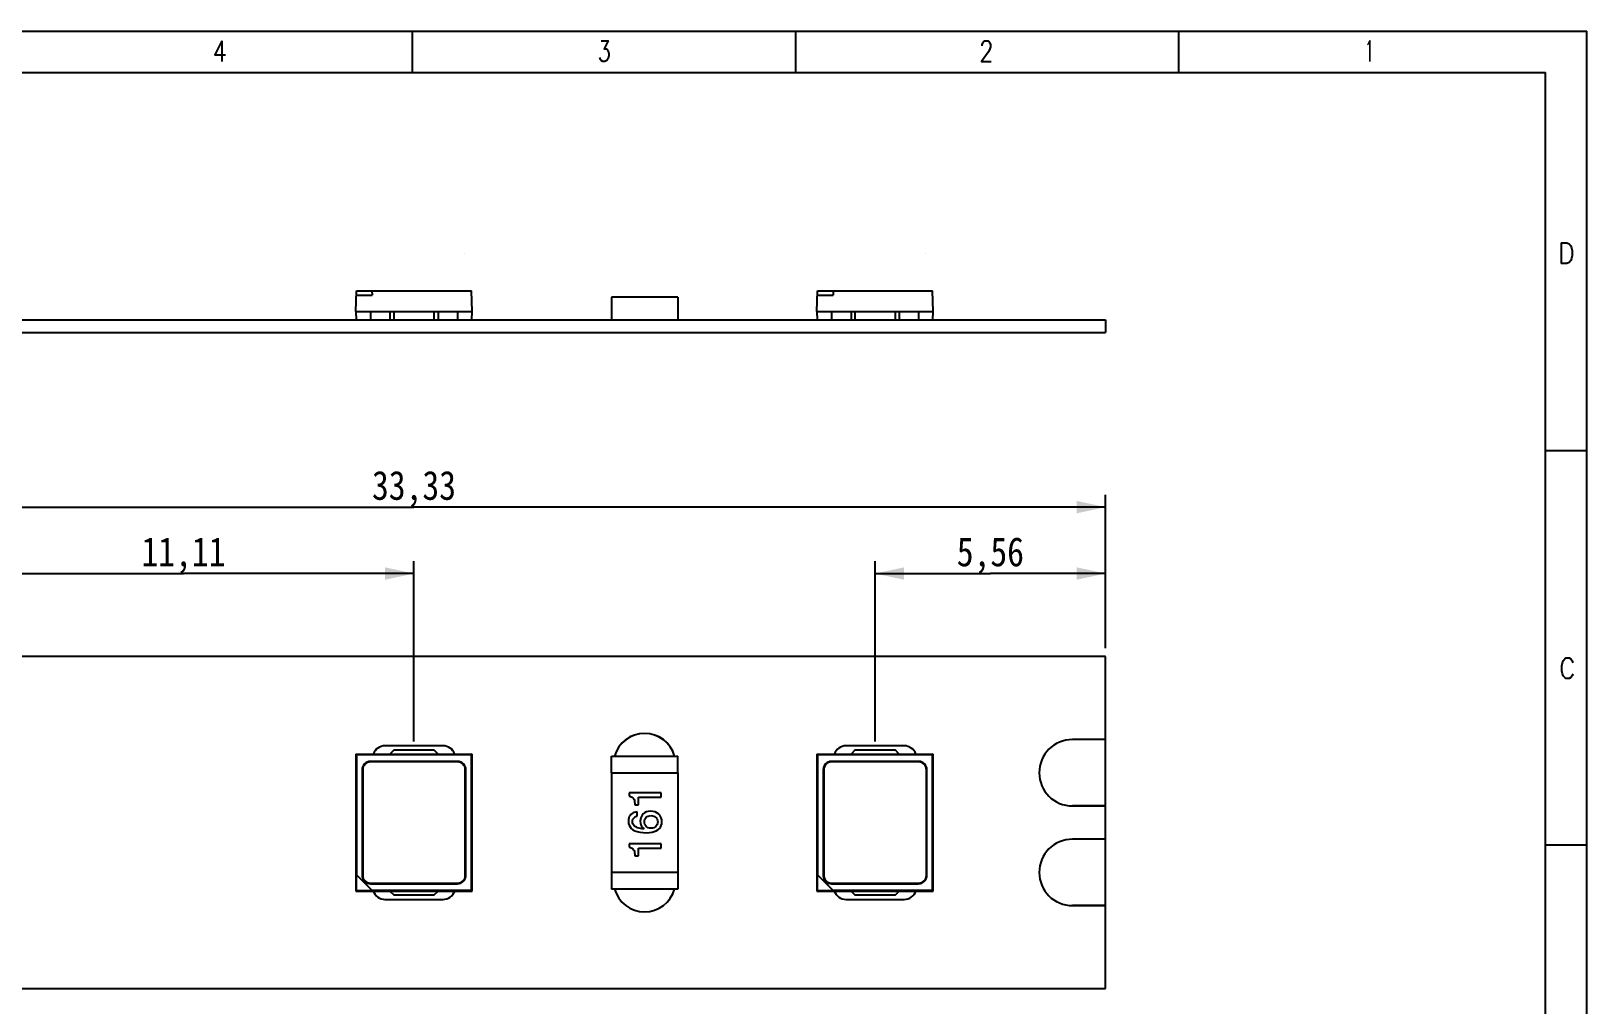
# Model space of a CAD drawing. Extents: x 1.4 to 58, y 1.4 to 40.6.
# Drawn here: x 20.51 to 58, y 17.14 to 40.6 of the extents above; entities that cross this region are included whole.
import ezdxf
from ezdxf.enums import TextEntityAlignment as Align

# ---------------------------------------------------------------- set-up
doc = ezdxf.new("R2010")
doc.units = 0
doc.header["$LTSCALE"] = 3.267
doc.layers.get('0').update_dxf_attribs({"linetype": 'CONTINUOUS'})
for name, color, linetype in [('LED_CHIP_2835_BASE2', 7, 'CONTINUOUS'), ('LED_CHIP_2835_ELETRODE_12', 7, 'CONTINUOUS'), ('LED_CHIP_2835_ELETRODE_22', 7, 'CONTINUOUS'), ('LED_CHIP_2835_SLICONE2', 7, 'CONTINUOUS'), ('LS-12V-100-W8-28354', 7, 'CONTINUOUS'), ('LS-12V-100-W8-28359', 7, 'CONTINUOUS'), ('LS-12V-100-W8-2835_PADS2', 7, 'CONTINUOUS'), ('LS-12V-100-W8-2835_PLATE2', 7, 'CONTINUOUS'), ('RES_1206_012', 7, 'CONTINUOUS'), ('RES_1206_032', 7, 'CONTINUOUS')]:
    doc.layers.add(name, color=color, linetype=linetype)
doc.styles.get("Standard").update_dxf_attribs({"font": 'SIMHEI.SHX', "width": 0.85})
doc.styles.add('TEXTSTYLE_2', font='TXT.TTF')
doc.dimstyles.get("Standard").update_dxf_attribs({"dimtxt": 2.5, "dimasz": 2.5, "dimexe": 1.25, "dimexo": 0.625, "dimtad": 1, "dimcen": 2.5, "dimazin": 3, "dimtfac": 1, "dimtmove": 0, "dimatfit": 3})

# ---------------------------------------------------------------- blocks, each defined once
blk = doc.blocks.new('_FILLED')
at = {"color": 0, "linetype": 'BYBLOCK'}
blk.add_solid([(0, 0), (-1, 0.214), (-1, -0.214)], dxfattribs=at)
blk = doc.blocks.new('*D1')
at = {"layer": 'LS-12V-100-W8-28354', "color": 3}
for p, q in [((13.074, 25.732), (13.074, 29.432)), ((46.404, 25.732), (46.404, 29.432)), ((13.074, 29.132), (29.739, 29.132)), ((46.404, 29.132), (29.739, 29.132))]:
    blk.add_line(p, q, dxfattribs=at)
at = {"layer": 'LS-12V-100-W8-28354', "color": 3, "xscale": 0.7, "yscale": 0.7, "zscale": 0.7, "rotation": 180}
blk.add_blockref('_FILLED', (13.074, 29.132), dxfattribs=at)
at = {"layer": 'LS-12V-100-W8-28354', "color": 3, "xscale": 0.7, "yscale": 0.7, "zscale": 0.7}
blk.add_blockref('_FILLED', (46.404, 29.132), dxfattribs=at)
at = {"layer": 'LS-12V-100-W8-28354', "color": 3, "width": 0.85}
blk.add_text('33,33', height=0.7, dxfattribs=at).set_placement((29.739, 29.307), align=Align.CENTER)
blk = doc.blocks.new('*D3')
at = {"layer": 'LS-12V-100-W8-28354', "color": 3}
for p, q in [((18.629, 23.482), (18.629, 27.832)), ((29.739, 23.482), (29.739, 27.832)), ((18.629, 27.532), (24.184, 27.532)), ((29.739, 27.532), (24.184, 27.532))]:
    blk.add_line(p, q, dxfattribs=at)
at = {"layer": 'LS-12V-100-W8-28354', "color": 3, "xscale": 0.7, "yscale": 0.7, "zscale": 0.7, "rotation": 180}
blk.add_blockref('_FILLED', (18.629, 27.532), dxfattribs=at)
at = {"layer": 'LS-12V-100-W8-28354', "color": 3, "xscale": 0.7, "yscale": 0.7, "zscale": 0.7}
blk.add_blockref('_FILLED', (29.739, 27.532), dxfattribs=at)
at = {"layer": 'LS-12V-100-W8-28354', "color": 3, "width": 0.85}
blk.add_text('11,11', height=0.7, dxfattribs=at).set_placement((24.184, 27.707), align=Align.CENTER)
blk = doc.blocks.new('*D4')
at = {"layer": 'LS-12V-100-W8-28354', "color": 3}
for p, q in [((40.849, 23.482), (40.849, 27.832)), ((46.404, 25.732), (46.404, 27.832)), ((40.849, 27.532), (43.627, 27.532)), ((46.404, 27.532), (43.627, 27.532))]:
    blk.add_line(p, q, dxfattribs=at)
at = {"layer": 'LS-12V-100-W8-28354', "color": 3, "xscale": 0.7, "yscale": 0.7, "zscale": 0.7, "rotation": 180}
blk.add_blockref('_FILLED', (40.849, 27.532), dxfattribs=at)
at = {"layer": 'LS-12V-100-W8-28354', "color": 3, "xscale": 0.7, "yscale": 0.7, "zscale": 0.7}
blk.add_blockref('_FILLED', (46.404, 27.532), dxfattribs=at)
at = {"layer": 'LS-12V-100-W8-28354', "color": 3, "width": 0.85}
blk.add_text('5,56', height=0.7, dxfattribs=at).set_placement((43.627, 27.707), align=Align.CENTER)

msp = doc.modelspace()

# ---------------------------------------------------------------- linework, layer by layer
at = {"color": 7}
for p, q in [((30.954, 35.248), (30.954, 35.248)), ((42.064, 35.248), (42.064, 35.248)), ((30.954, 20.655), (30.954, 20.655)), ((42.064, 20.655), (42.064, 20.655))]:
    msp.add_line(p, q, dxfattribs=at)
at = {"layer": 'LED_CHIP_2835_BASE2', "color": 7}
for p, q in [((28.339, 33.842), (28.353, 34.342)), ((28.35, 34.242), (28.729, 34.242)), ((28.353, 34.342), (31.126, 34.342)), ((28.726, 34.342), (28.729, 34.242)), ((31.139, 33.842), (31.126, 34.342)), ((39.449, 33.842), (39.463, 34.342)), ((39.46, 34.242), (39.839, 34.242)), ((39.463, 34.342), (42.236, 34.342)), ((39.836, 34.342), (39.839, 34.242)), ((42.249, 33.842), (42.236, 34.342)), ((28.339, 33.842), (28.345, 33.642)), ((28.339, 33.842), (29.159, 33.842)), ((30.319, 33.842), (31.139, 33.842)), ((31.134, 33.642), (31.139, 33.842)), ((39.449, 33.842), (40.269, 33.842)), ((39.449, 33.842), (39.455, 33.642)), ((41.429, 33.842), (42.249, 33.842)), ((42.244, 33.642), (42.249, 33.842)), ((28.339, 23.182), (28.339, 19.882)), ((28.339, 23.182), (28.353, 23.169)), ((28.339, 23.182), (31.139, 23.182)), ((28.353, 23.169), (28.353, 20.269)), ((28.353, 23.169), (31.126, 23.169)), ((28.689, 23.006), (28.689, 22.992)), ((30.789, 23.006), (28.689, 23.006)), ((30.789, 23.006), (30.789, 22.992)), ((31.139, 23.182), (31.126, 23.169)), ((31.126, 19.895), (31.126, 23.169)), ((31.139, 19.882), (31.139, 23.182)), ((39.449, 23.182), (42.249, 23.182)), ((39.449, 23.182), (39.463, 23.169)), ((39.449, 23.182), (39.449, 19.882)), ((39.463, 23.169), (42.236, 23.169)), ((39.463, 23.169), (39.463, 20.269)), ((41.899, 23.006), (39.799, 23.006)), ((39.799, 23.006), (39.799, 22.992)), ((41.899, 23.006), (41.899, 22.992)), ((42.249, 23.182), (42.236, 23.169)), ((42.236, 19.895), (42.236, 23.169)), ((42.249, 19.882), (42.249, 23.182)), ((28.489, 22.806), (28.489, 20.259)), ((28.489, 22.806), (28.503, 22.806)), ((30.989, 22.806), (30.975, 22.806)), ((30.989, 20.259), (30.989, 22.806)), ((39.599, 22.806), (39.613, 22.806)), ((39.599, 22.806), (39.599, 20.259)), ((42.099, 22.806), (42.085, 22.806)), ((42.099, 20.259), (42.099, 22.806)), ((28.35, 19.893), (28.35, 20.272)), ((28.35, 20.272), (28.729, 19.893)), ((28.489, 20.259), (28.503, 20.259)), ((30.989, 20.259), (30.975, 20.259)), ((39.46, 20.272), (39.839, 19.893)), ((39.46, 19.893), (39.46, 20.272)), ((39.599, 20.259), (39.613, 20.259)), ((42.099, 20.259), (42.085, 20.259)), ((28.339, 19.882), (28.35, 19.893)), ((28.339, 19.882), (31.139, 19.882)), ((28.35, 19.893), (28.729, 19.893)), ((28.689, 20.059), (28.689, 20.073)), ((28.689, 20.059), (30.789, 20.059)), ((31.126, 19.895), (28.726, 19.895)), ((30.789, 20.059), (30.789, 20.073)), ((31.139, 19.882), (31.126, 19.895)), ((39.449, 19.882), (39.46, 19.893)), ((39.449, 19.882), (42.249, 19.882)), ((39.46, 19.893), (39.839, 19.893)), ((39.799, 20.059), (39.799, 20.073)), ((39.799, 20.059), (41.899, 20.059)), ((42.236, 19.895), (39.836, 19.895)), ((41.899, 20.059), (41.899, 20.073)), ((42.249, 19.882), (42.236, 19.895))]:
    msp.add_line(p, q, dxfattribs=at)
for centre, start, end in [((28.689, 22.806), 90, 180), ((30.789, 22.806), 0, 90), ((39.799, 22.806), 90, 180), ((41.899, 22.806), 0, 90), ((28.689, 20.259), 180, 270), ((30.789, 20.259), 270, 360), ((39.799, 20.259), 180, 270), ((41.899, 20.259), 270, 360)]:
    msp.add_arc(centre, 0.2, start, end, dxfattribs=at)
at = {"layer": 'LED_CHIP_2835_ELETRODE_12', "color": 7}
for p, q in [((28.689, 33.842), (28.689, 33.642)), ((28.689, 33.842), (30.789, 33.842)), ((29.159, 33.842), (29.159, 33.642)), ((29.259, 33.642), (29.259, 33.842)), ((30.219, 33.842), (30.219, 33.642)), ((30.319, 33.842), (30.319, 33.642)), ((30.789, 33.842), (30.789, 33.642)), ((39.799, 33.842), (41.899, 33.842)), ((39.799, 33.842), (39.799, 33.642)), ((40.269, 33.842), (40.269, 33.642)), ((40.369, 33.642), (40.369, 33.842)), ((41.329, 33.842), (41.329, 33.642)), ((41.429, 33.842), (41.429, 33.642)), ((41.899, 33.842), (41.899, 33.642)), ((29.159, 19.882), (28.689, 19.882)), ((29.159, 19.882), (29.259, 19.782)), ((30.219, 19.782), (30.319, 19.882)), ((30.789, 19.882), (30.319, 19.882)), ((40.269, 19.882), (39.799, 19.882)), ((40.269, 19.882), (40.369, 19.782)), ((41.329, 19.782), (41.429, 19.882)), ((41.899, 19.882), (41.429, 19.882)), ((30.219, 19.782), (29.259, 19.782)), ((41.329, 19.782), (40.369, 19.782))]:
    msp.add_line(p, q, dxfattribs=at)
at = {"layer": 'LED_CHIP_2835_ELETRODE_22', "color": 7}
for p, q in [((29.259, 23.282), (29.159, 23.182)), ((29.259, 23.282), (30.219, 23.282)), ((30.319, 23.182), (30.219, 23.282)), ((40.369, 23.282), (40.269, 23.182)), ((40.369, 23.282), (41.329, 23.282)), ((41.429, 23.182), (41.329, 23.282)), ((28.689, 23.182), (29.159, 23.182)), ((30.319, 23.182), (30.789, 23.182)), ((39.799, 23.182), (40.269, 23.182)), ((41.429, 23.182), (41.899, 23.182))]:
    msp.add_line(p, q, dxfattribs=at)
at = {"layer": 'LED_CHIP_2835_SLICONE2', "color": 7}
for p, q in [((30.789, 22.992), (28.689, 22.992)), ((41.899, 22.992), (39.799, 22.992)), ((28.503, 22.806), (28.503, 20.259)), ((30.975, 20.259), (30.975, 22.806)), ((39.613, 22.806), (39.613, 20.259)), ((42.085, 20.259), (42.085, 22.806)), ((28.689, 20.073), (30.789, 20.073)), ((39.799, 20.073), (41.899, 20.073))]:
    msp.add_line(p, q, dxfattribs=at)
for centre, start, end in [((28.689, 22.806), 90, 180), ((30.789, 22.806), 0, 90), ((39.799, 22.806), 90, 180), ((41.899, 22.806), 0, 90), ((28.689, 20.259), 180, 270), ((30.789, 20.259), 270, 360), ((39.799, 20.259), 180, 270), ((41.899, 20.259), 270, 360)]:
    msp.add_arc(centre, 0.186, start, end, dxfattribs=at)
at = {"layer": 'LS-12V-100-W8-28359', "color": 7}
for p, q in [((1.4, 40.6), (58, 40.6)), ((29.7, 39.6), (29.7, 40.6)), ((38.933, 40.6), (38.933, 39.6)), ((48.167, 39.6), (48.167, 40.6)), ((58, 1.4), (58, 40.6)), ((2.4, 39.6), (57, 39.6)), ((57, 12.45), (57, 39.6)), ((57, 30.5), (58, 30.5)), ((57, 21), (58, 21))]:
    msp.add_line(p, q, dxfattribs=at)
at = {"layer": 'LS-12V-100-W8-2835_PADS2', "color": 7}
for p, q in [((30.439, 23.382), (29.039, 23.382)), ((41.549, 23.382), (40.149, 23.382)), ((46.404, 23.532), (45.604, 23.532)), ((46.404, 21.932), (46.404, 23.532)), ((45.604, 21.932), (46.404, 21.932)), ((46.404, 21.132), (45.604, 21.132)), ((46.404, 19.532), (46.404, 21.132)), ((29.039, 19.682), (30.439, 19.682)), ((40.149, 19.682), (41.549, 19.682)), ((45.604, 19.532), (46.404, 19.532))]:
    msp.add_line(p, q, dxfattribs=at)
for centre, radius, start, end in [((35.294, 22.932), 0.75, 15.5004, 164.4996), ((29.039, 23.082), 0.3, 90, 160.3288), ((30.439, 23.082), 0.3, 19.6712, 90), ((40.149, 23.082), 0.3, 90, 160.3288), ((41.549, 23.082), 0.3, 19.6712, 90), ((45.604, 22.732), 0.8, 90, 270), ((45.604, 20.332), 0.8, 90, 270), ((29.039, 19.982), 0.3, 199.6712, 270), ((30.439, 19.982), 0.3, 270, 340.3288), ((35.294, 20.132), 0.75, 195.5172, 344.4828), ((40.149, 19.982), 0.3, 199.6712, 270), ((41.549, 19.982), 0.3, 270, 340.3288)]:
    msp.add_arc(centre, radius, start, end, dxfattribs=at)
at = {"layer": 'LS-12V-100-W8-2835_PLATE2', "color": 7}
for p, q in [((13.074, 33.642), (46.404, 33.642)), ((46.404, 33.642), (46.404, 33.342)), ((13.074, 33.342), (46.404, 33.342)), ((46.404, 25.532), (13.074, 25.532)), ((46.404, 23.532), (46.404, 25.532)), ((30.439, 23.382), (29.039, 23.382)), ((41.549, 23.382), (40.149, 23.382)), ((46.404, 23.532), (45.604, 23.532)), ((46.404, 21.932), (45.604, 21.932)), ((46.404, 21.132), (46.404, 21.932)), ((46.404, 21.132), (45.604, 21.132)), ((29.039, 19.682), (30.439, 19.682)), ((40.149, 19.682), (41.549, 19.682)), ((46.404, 19.532), (45.604, 19.532)), ((46.404, 17.532), (46.404, 19.532)), ((13.074, 17.532), (46.404, 17.532))]:
    msp.add_line(p, q, dxfattribs=at)
for centre, radius, start, end in [((35.294, 22.932), 0.75, 15.7147, 164.2853), ((29.039, 23.082), 0.3, 90, 160.4494), ((30.439, 23.082), 0.3, 19.5506, 90), ((40.149, 23.082), 0.3, 90, 160.4494), ((41.549, 23.082), 0.3, 19.5506, 90), ((45.604, 22.732), 0.8, 90, 270), ((45.604, 20.332), 0.8, 90, 270), ((29.039, 19.982), 0.3, 199.5506, 270), ((30.439, 19.982), 0.3, 270, 340.4494), ((35.294, 20.132), 0.75, 195.7147, 344.2853), ((40.149, 19.982), 0.3, 199.5506, 270), ((41.549, 19.982), 0.3, 270, 340.4494)]:
    msp.add_arc(centre, radius, start, end, dxfattribs=at)
at = {"layer": 'RES_1206_012', "color": 7}
for p, q in [((36.094, 34.192), (34.494, 34.192)), ((34.494, 34.192), (34.494, 33.642)), ((36.094, 34.192), (36.094, 33.642)), ((34.494, 23.132), (36.094, 23.132)), ((34.494, 22.732), (34.494, 23.132)), ((36.094, 22.732), (36.094, 23.132)), ((34.494, 22.732), (36.094, 22.732)), ((36.094, 20.332), (34.494, 20.332)), ((34.494, 20.332), (34.494, 19.932)), ((36.094, 20.332), (36.094, 19.932)), ((36.094, 19.932), (34.494, 19.932))]:
    msp.add_line(p, q, dxfattribs=at)
at = {"layer": 'RES_1206_032', "color": 7}
for p, q in [((34.494, 22.732), (36.094, 22.732)), ((34.494, 22.732), (34.494, 20.332)), ((36.094, 22.732), (36.094, 20.332)), ((35.694, 22.252), (34.922, 22.252)), ((34.922, 22.252), (34.922, 22.17)), ((35.145, 22.147), (35.694, 22.147)), ((35.145, 21.963), (35.145, 22.147)), ((35.694, 22.147), (35.694, 22.252)), ((35.063, 21.963), (35.145, 21.963)), ((35.118, 21.686), (35.118, 21.792)), ((35.694, 21.022), (34.922, 21.022)), ((34.922, 21.022), (34.922, 20.939)), ((35.694, 20.916), (35.694, 21.022)), ((35.063, 20.732), (35.145, 20.732)), ((35.145, 20.916), (35.694, 20.916)), ((35.145, 20.732), (35.145, 20.916)), ((36.094, 20.332), (34.494, 20.332))]:
    msp.add_line(p, q, dxfattribs=at)
for points in [[(34.922, 22.17), (34.957, 22.158), (34.987, 22.145), (35.011, 22.128), (35.029, 22.11)], [(34.993, 21.753), (34.966, 21.73), (34.944, 21.705), (34.927, 21.676)], [(35.118, 21.792), (35.08, 21.786), (35.046, 21.778), (35.017, 21.766), (34.993, 21.753)], [(35.029, 22.11), (35.04, 22.089), (35.049, 22.063), (35.056, 22.034), (35.06, 22), (35.063, 21.963)], [(35.435, 21.807), (35.381, 21.802), (35.335, 21.789), (35.296, 21.768), (35.261, 21.74)], [(35.633, 21.739), (35.593, 21.768), (35.547, 21.789), (35.496, 21.802), (35.435, 21.807)], [(34.927, 21.676), (34.915, 21.644), (34.907, 21.608), (34.904, 21.567)], [(34.904, 21.567), (34.909, 21.514), (34.923, 21.468), (34.945, 21.428), (34.975, 21.393), (35.015, 21.361)], [(35.002, 21.555), (35.005, 21.586), (35.013, 21.611), (35.024, 21.632), (35.041, 21.649), (35.061, 21.664), (35.086, 21.676), (35.118, 21.686)], [(35.027, 21.478), (35.013, 21.504), (35.005, 21.529), (35.002, 21.555)], [(35.099, 21.419), (35.069, 21.436), (35.046, 21.456), (35.027, 21.478)], [(35.281, 21.379), (35.237, 21.385), (35.197, 21.391), (35.161, 21.399), (35.128, 21.408), (35.099, 21.419)], [(35.261, 21.74), (35.236, 21.712), (35.217, 21.681), (35.203, 21.647), (35.195, 21.609), (35.192, 21.565)], [(35.192, 21.565), (35.195, 21.521), (35.206, 21.481), (35.223, 21.444), (35.248, 21.411), (35.281, 21.379)], [(35.289, 21.551), (35.292, 21.584), (35.301, 21.613), (35.315, 21.637), (35.334, 21.659)], [(35.334, 21.437), (35.315, 21.459), (35.301, 21.485), (35.292, 21.516), (35.289, 21.551)], [(35.334, 21.659), (35.357, 21.677), (35.383, 21.69), (35.413, 21.698), (35.447, 21.701)], [(35.448, 21.394), (35.413, 21.397), (35.383, 21.406), (35.357, 21.419), (35.334, 21.437)], [(35.447, 21.701), (35.484, 21.698), (35.516, 21.689), (35.543, 21.676), (35.567, 21.658)], [(35.566, 21.436), (35.542, 21.418), (35.515, 21.405), (35.484, 21.397), (35.448, 21.394)], [(35.614, 21.549), (35.61, 21.513), (35.601, 21.484), (35.586, 21.458), (35.566, 21.436)], [(35.567, 21.658), (35.588, 21.636), (35.602, 21.61), (35.61, 21.582), (35.614, 21.549)], [(35.616, 21.357), (35.651, 21.387), (35.677, 21.421), (35.696, 21.459), (35.707, 21.502), (35.711, 21.553)], [(35.711, 21.553), (35.708, 21.602), (35.697, 21.644), (35.681, 21.68), (35.66, 21.711), (35.633, 21.739)], [(35.015, 21.361), (35.062, 21.336), (35.119, 21.315), (35.184, 21.3), (35.259, 21.291), (35.342, 21.288)], [(35.342, 21.288), (35.412, 21.291), (35.474, 21.3), (35.529, 21.314), (35.577, 21.334), (35.616, 21.357)], [(34.922, 20.939), (34.957, 20.928), (34.987, 20.914), (35.011, 20.897), (35.029, 20.879)], [(35.029, 20.879), (35.04, 20.858), (35.049, 20.833), (35.056, 20.803), (35.06, 20.77), (35.063, 20.732)]]:
    msp.add_lwpolyline(points, dxfattribs=at)

# ---------------------------------------------------------------- texts
at = {"layer": 'LS-12V-100-W8-28359', "color": 7, "style": 'TEXTSTYLE_2', "width": 0.785714}
for s, p in [('4', (25.23, 39.866)), ('2', (43.697, 39.866))]:
    msp.add_text(s, height=0.5, dxfattribs=at).set_placement(p, align=Align.RIGHT)
at = {"layer": 'LS-12V-100-W8-28359', "color": 7, "style": 'TEXTSTYLE_2'}
for s, width, p in [('3', 0.714286, (34.17, 39.866)), ('1', 0.571429, (52.637, 39.866)), ('D', 0.904762, (57.3, 35))]:
    msp.add_text(s, height=0.5, dxfattribs=dict(at, width=width)).set_placement(p)
at = {"layer": 'LS-12V-100-W8-28359', "color": 7, "style": 'TEXTSTYLE_2', "text_generation_flag": 2, "width": 0.833333}
msp.add_text('C', height=0.5, rotation=180, dxfattribs=at).set_placement((57.717, 25.5), align=Align.RIGHT)

# ---------------------------------------------------------------- dimensions: what is measured, and where the dimension line sits
at = {"layer": 'LS-12V-100-W8-28354', "color": 3}
for base, p1, p2, picture, middle in [((46.404, 29.132), (13.074, 25.732), (46.404, 25.732), '*D1', (28.252, 29.657)), ((29.739, 27.532), (18.629, 23.482), (29.739, 23.482), '*D3', (22.697, 28.057))]:
    dim = msp.add_linear_dim(base=base, p1=p1, p2=p2, dimstyle='Standard', dxfattribs=at)
    dim.commit()
    dim.dimension.update_dxf_attribs({"geometry": picture, "text_midpoint": middle, "dimtype": 128})
dim = msp.add_linear_dim(base=(40.849457351, 27.53230929), p1=(46.404457351, 25.73230929), p2=(40.849457351, 23.48230929), angle=180, dimstyle='Standard', dxfattribs=at)
dim.commit()
dim.dimension.update_dxf_attribs({"geometry": '*D4', "text_midpoint": (42.436957351, 28.05730929), "dimtype": 128})

doc.saveas('drawing.dxf')
